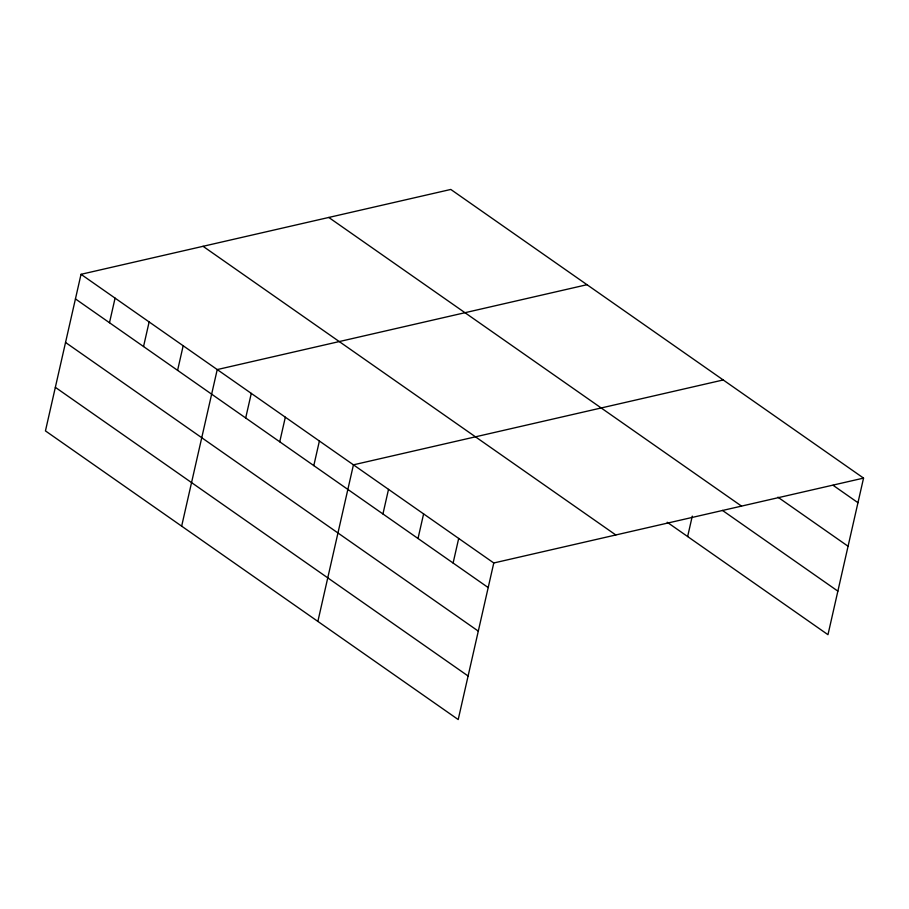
<?xml version="1.0" encoding="UTF-8"?>
<svg xmlns="http://www.w3.org/2000/svg" width="909" height="909" viewBox="0 0 909 909"><rect width="100%" height="100%" fill="white"/><g stroke="black" fill="none" stroke-linecap="round" stroke-linejoin="round"><path stroke-width="1.36" d="M863.55 478.1L450.796 189.447L81.026 274.313L45.45 430.9L458.204 719.553L493.78 562.978L863.55 478.1L827.974 634.687L667.206 522.255M109.489 322.729L115.079 298.129M143.542 346.534L149.133 321.945M177.596 370.349L183.175 345.761M181.652 526.152L217.228 369.577L587.009 284.699M245.691 417.981L251.282 393.392M279.745 441.797L285.335 417.197M313.798 465.613L319.389 441.013M317.866 621.415L353.442 464.829L723.212 379.962M382.939 513.96L388.518 489.372M418.015 538.492L423.605 513.903M453.102 563.035L458.693 538.435M687.636 536.537L692.283 516.119M833.064 485.281L857.96 502.7M777.899 497.178L848.063 546.252M328.774 217.456L741.528 506.108M722.439 510.403L837.871 591.134M203.048 246.305L615.802 534.969M81.026 274.313L493.78 562.978M75.436 298.913L488.19 587.566M65.539 342.466L478.293 631.119M55.347 387.336L468.101 676.001"/></g></svg>
